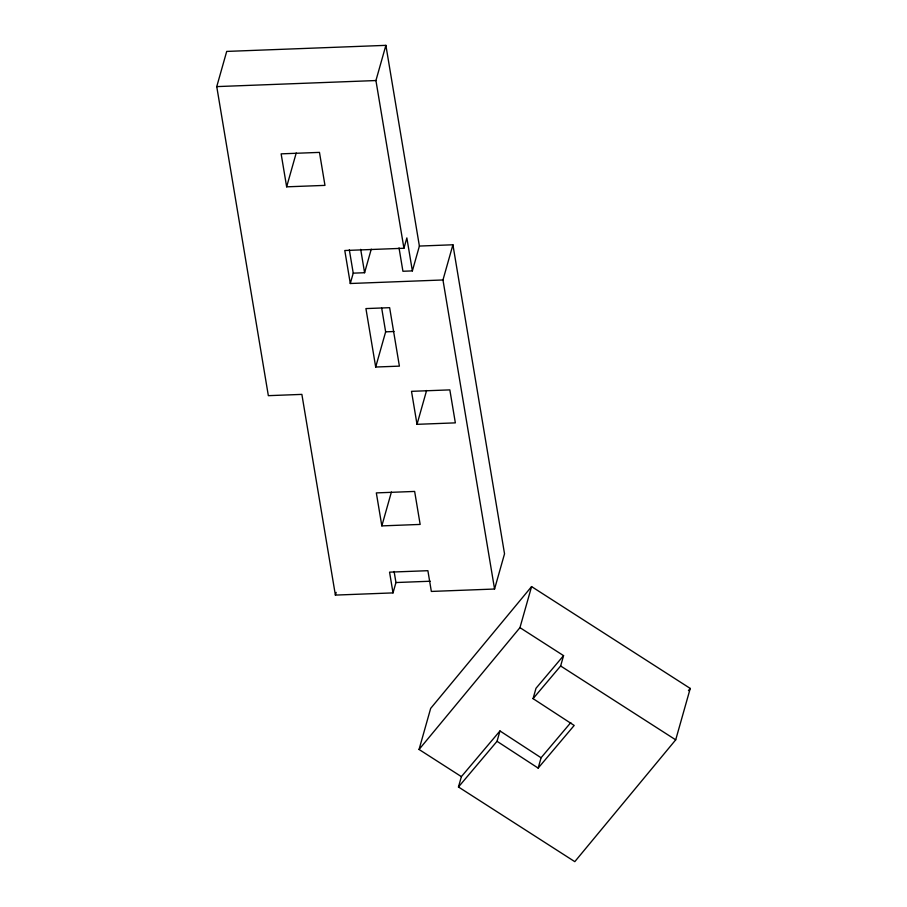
<?xml version="1.0" encoding="UTF-8"?>
<svg xmlns="http://www.w3.org/2000/svg" width="907" height="907" viewBox="0 0 907 907"><rect width="100%" height="100%" fill="white"/><g stroke="black" fill="none" stroke-linecap="round" stroke-linejoin="round"><path stroke-width="1.36" d="M394.103 571.478L395.951 582.543L393.014 592.895L335.386 595.094L301.872 394.386L268.347 395.667L216.75 86.607L226.705 51.416L385.883 45.35L419.397 246.058L412.368 270.898L402.923 271.261L399.023 247.883M286.646 186.831L281.136 153.85L319.468 152.387L324.967 185.379L286.646 186.831L296.215 153M419.397 246.058L452.922 244.777L442.967 279.968L350.295 283.506L344.785 250.513L403.932 248.257L375.929 80.542L385.883 45.35M350.295 283.506L353.231 273.154L349.32 249.788M353.231 273.154L364.591 272.724L371.258 249.187M403.932 248.257L406.858 237.906L412.368 270.898M375.691 367.029L365.929 308.584L389.636 307.677L399.397 366.133L375.691 367.029L385.645 331.837L381.7 308.176M335.386 595.094L336.157 592.384M381.836 525.89L376.326 492.898L414.646 491.435L420.156 524.427L381.836 525.89L391.405 492.048M417.016 424.329L411.506 391.336L449.838 389.885L455.348 422.866L417.016 424.329L426.596 390.498M461.391 776.63L419.057 749.465L430.666 708.401L531.581 586.591L690.25 688.436L675.704 739.84L574.8 861.65L458.466 786.981L461.391 776.63L499.972 730.951L541.082 757.753L538.157 768.104L497.036 741.302L499.972 730.951M393.014 592.895L389.557 572.147L427.889 570.696L431.347 591.432L494.564 589.028L504.53 553.826L452.922 244.777M419.057 749.465L519.96 627.644L531.581 586.591M538.157 768.104L574.188 725.453L533.067 698.639L535.992 688.288L563.564 655.636L519.96 627.644M533.067 698.639L560.639 665.987L563.564 655.636M688.447 690.601L690.25 688.436M458.466 786.981L497.036 741.302M541.082 757.753L570.809 722.562M216.75 86.607L375.929 80.542M385.645 331.837L394.012 331.52M395.951 582.543L430.167 581.24M560.639 665.987L675.704 739.84M442.967 279.968L494.564 589.028M360.691 249.346L364.591 272.724"/></g></svg>
